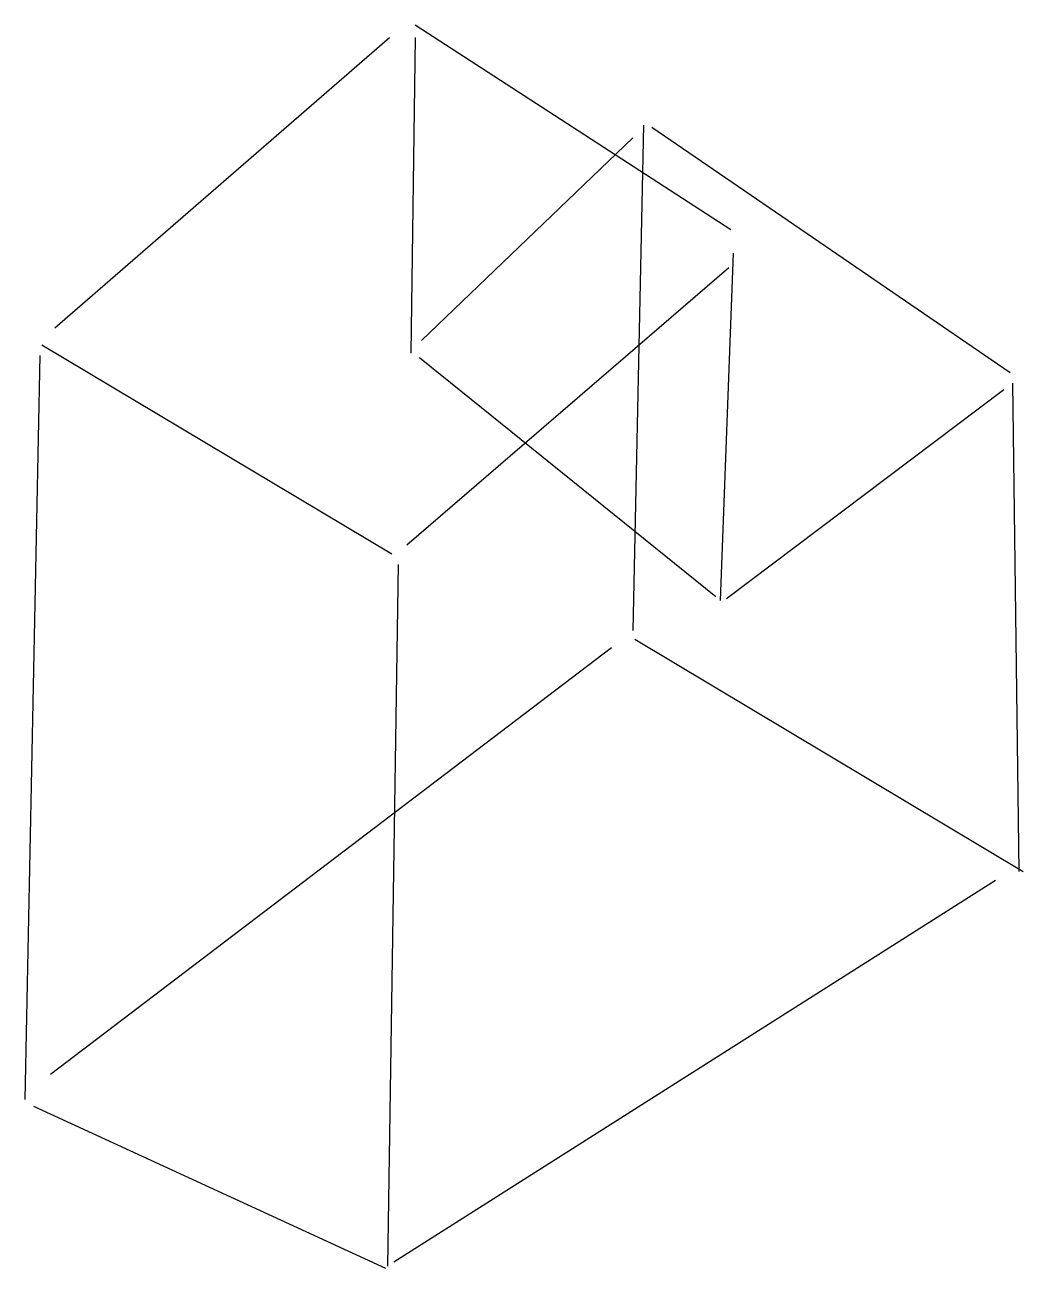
# Model space of a CAD drawing. Header units: metres. Extents: x -172 to 152, y -202 to 201.
import ezdxf

# ---------------------------------------------------------------- set-up
doc = ezdxf.new("R2010")
doc.units = ezdxf.units.M

msp = doc.modelspace()

# ---------------------------------------------------------------- linework, layer by layer
at = {"color": 0, "linetype": 'CONTINUOUS'}
for p, q in [((-45.34377, 201.450946), (57.112382, 134.992902)), ((-162.337618, 103.148423), (-53.651025, 197.297319)), ((-45.34377, 197.297319), (-46.728312, 94.841167)), ((28.729259, 168.914196), (25.267902, 4.845899)), ((31.498344, 168.221924), (147.799921, 88.610726)), ((-43.266956, 98.994795), (25.267902, 164.760568)), ((57.804653, 127.377918), (53.651025, 14.537697)), ((56.42011, 122.532019), (-48.112855, 32.536751)), ((-166.491246, 97.610252), (-52.958754, 29.767666)), ((-167.183517, 94.148896), (-172.029416, -147.453785)), ((-43.959227, 93.456625), (52.266483, 15.92224)), ((148.492192, 85.149369), (150.569006, -73.380757)), ((55.727839, 15.229968), (145.723107, 83.072555)), ((-50.88194, 26.306309), (-54.343297, -201.450946)), ((25.960174, 2.076814), (151.953549, -73.380757)), ((-163.722161, -139.14653), (18.345189, -0.692271)), ((-52.266483, -200.066404), (142.954022, -76.149842)), ((-169.260331, -149.530599), (-55.035568, -202.143218))]:
    msp.add_line(p, q, dxfattribs=at)

doc.saveas('drawing.dxf')
